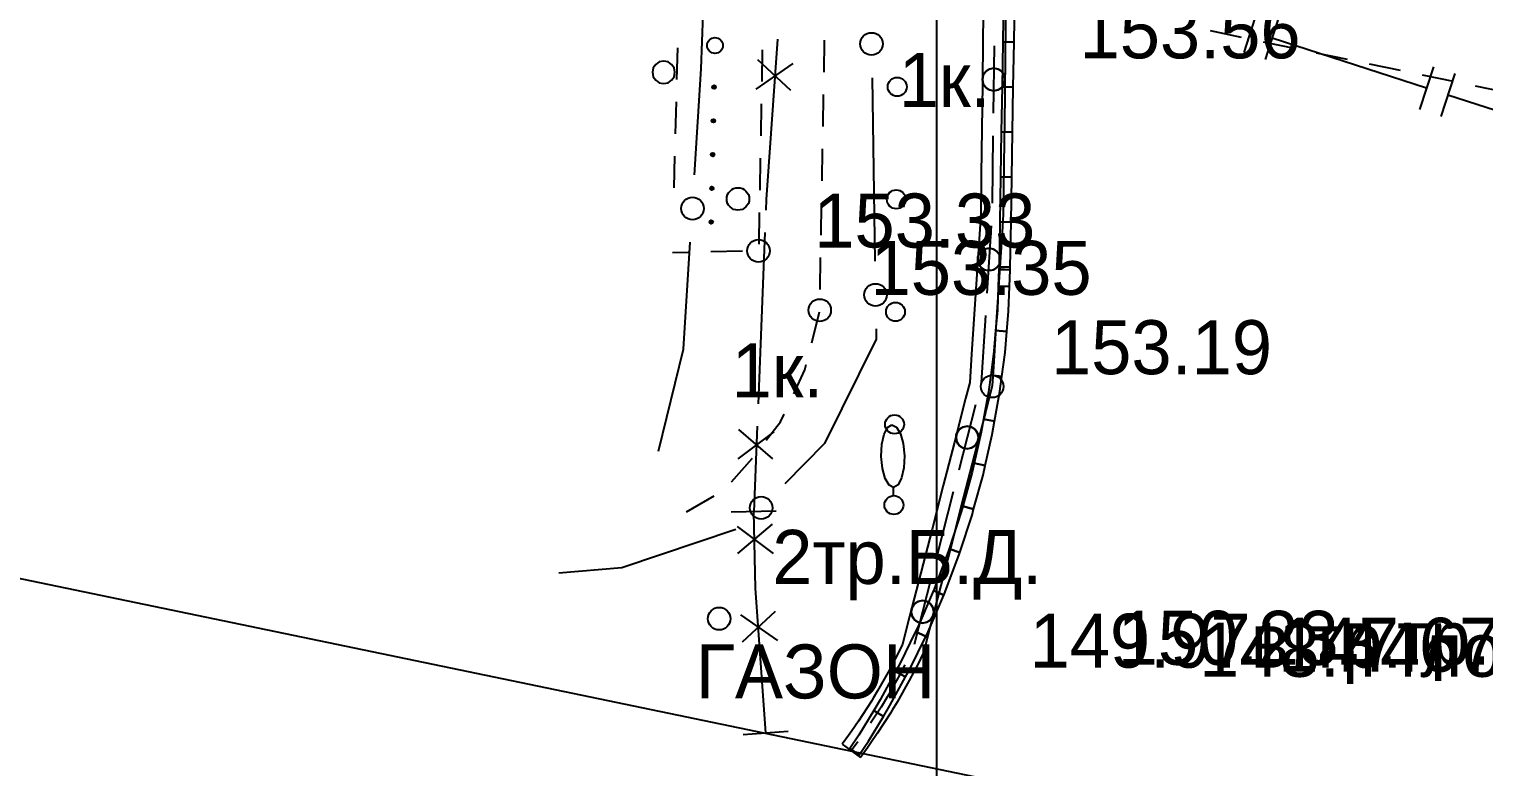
# Model space of a CAD drawing. Header units: metres. Extents: x -2743 to 126, y 13412 to 13916.
# Drawn here: x -2094.31 to -2062, y 13678.97 to 13695.36 of the extents above; entities that cross this region are included whole.
import ezdxf

# ---------------------------------------------------------------- set-up
doc = ezdxf.new("R2010")
doc.units = ezdxf.units.M
for name, color, linetype in [('output[1-12]_3_ДЖКХ-24_03233kl$0$Красные линии', 7, 'Continuous'), ('output[1-12]_3_ДЖКХ-24_03233tp$0$Горизонтали', 7, 'Continuous'), ('output[1-12]_3_ДЖКХ-24_03233tp$0$Граница площадки', 7, 'Continuous'), ('output[1-12]_3_ДЖКХ-24_03233tp$0$Граница улицы', 7, 'Continuous'), ('output[1-12]_3_ДЖКХ-24_03233tp$0$Леса и газоны', 7, 'Continuous'), ('output[1-12]_3_ДЖКХ-24_03233tp$0$Ограды', 7, 'Continuous'), ('output[1-12]_3_ДЖКХ-24_03233tp$0$Отдельно стоящее дерево', 7, 'Continuous'), ('output[1-12]_3_ДЖКХ-24_03233tp$0$Полоса деревьев', 7, 'Continuous'), ('output[1-12]_3_ДЖКХ-24_03233up$0$Газопровод', 7, 'Continuous'), ('output[1-12]_3_ДЖКХ-24_03233up$0$Кабели', 7, 'Continuous'), ('output[1-12]_3_ДЖКХ-24_03233up$0$Кабель электрический', 7, 'Continuous'), ('output[1-12]_3_ДЖКХ-24_03233up$0$Канализация самотёчная', 7, 'Continuous'), ('output[1-12]_brd$0$Граница заказа', 7, 'Continuous'), ('output[23]_brd$0$Рамки', 7, 'Continuous')]:
    doc.layers.add(name, color=color, linetype=linetype)

msp = doc.modelspace()

# ---------------------------------------------------------------- linework, layer by layer
at = {"layer": 'output[1-12]_3_ДЖКХ-24_03233kl$0$Красные линии'}
for points in [[(-2072.438, 13695.073), (-2072.421, 13696.073), (-2072.671, 13696.077), (-2072.688, 13695.077), (-2072.438, 13695.073)], [(-2072.455, 13694.073), (-2072.438, 13695.073), (-2072.688, 13695.077), (-2072.705, 13694.078), (-2072.455, 13694.073)], [(-2072.472, 13693.073), (-2072.455, 13694.073), (-2072.705, 13694.078), (-2072.722, 13693.078), (-2072.472, 13693.073)], [(-2072.488, 13692.074), (-2072.472, 13693.073), (-2072.722, 13693.078), (-2072.738, 13692.078), (-2072.488, 13692.074)], [(-2072.505, 13691.074), (-2072.488, 13692.074), (-2072.738, 13692.078), (-2072.755, 13691.078), (-2072.505, 13691.074)], [(-2072.522, 13690.074), (-2072.505, 13691.074), (-2072.755, 13691.078), (-2072.772, 13690.078), (-2072.522, 13690.074)], [(-2072.773, 13690.024), (-2072.788, 13689.652), (-2072.538, 13689.642), (-2072.523, 13690.015), (-2072.773, 13690.024)], [(-2072.523, 13690.017), (-2072.522, 13690.074), (-2072.772, 13690.078), (-2072.773, 13690.022), (-2072.523, 13690.017)], [(-2072.809, 13689.111), (-2072.848, 13688.66), (-2072.599, 13688.639), (-2072.559, 13689.095), (-2072.538, 13689.642), (-2072.788, 13689.652), (-2072.809, 13689.111)], [(-2072.887, 13688.202), (-2072.957, 13687.672), (-2072.709, 13687.639), (-2072.638, 13688.175), (-2072.599, 13688.639), (-2072.848, 13688.66), (-2072.887, 13688.202)], [(-2073.006, 13687.298), (-2073.115, 13686.691), (-2072.869, 13686.647), (-2072.759, 13687.26), (-2072.709, 13687.639), (-2072.957, 13687.672), (-2073.006, 13687.298)], [(-2073.167, 13686.401), (-2073.322, 13685.718), (-2073.078, 13685.663), (-2072.922, 13686.351), (-2072.869, 13686.647), (-2073.115, 13686.691), (-2073.167, 13686.401)], [(-2073.369, 13685.512), (-2073.577, 13684.758), (-2073.336, 13684.691), (-2073.127, 13685.451), (-2073.078, 13685.663), (-2073.322, 13685.718), (-2073.369, 13685.512)], [(-2073.611, 13684.633), (-2073.879, 13683.81), (-2073.642, 13683.733), (-2073.372, 13684.561), (-2073.336, 13684.691), (-2073.577, 13684.758), (-2073.611, 13684.633)], [(-2074.216, 13682.913), (-2074.227, 13682.885), (-2073.998, 13682.786), (-2073.984, 13682.819), (-2073.658, 13683.683), (-2073.642, 13683.733), (-2073.879, 13683.81), (-2073.894, 13683.766), (-2074.216, 13682.913)], [(-2074.576, 13682.075), (-2074.626, 13681.974), (-2074.401, 13681.865), (-2074.349, 13681.971), (-2073.998, 13682.786), (-2074.227, 13682.885), (-2074.576, 13682.075)], [(-2074.975, 13681.256), (-2075.068, 13681.084), (-2074.849, 13680.965), (-2074.753, 13681.141), (-2074.401, 13681.865), (-2074.626, 13681.974), (-2074.975, 13681.256)], [(-2075.411, 13680.455), (-2075.555, 13680.217), (-2075.341, 13680.088), (-2075.194, 13680.33), (-2074.849, 13680.965), (-2075.068, 13681.084), (-2075.411, 13680.455)], [(-2075.883, 13679.675), (-2076.083, 13679.376), (-2075.876, 13679.237), (-2075.672, 13679.54), (-2075.341, 13680.088), (-2075.555, 13680.217), (-2075.883, 13679.675)]]:
    msp.add_lwpolyline(points, close=True, dxfattribs=at)
at = {"layer": 'output[1-12]_3_ДЖКХ-24_03233tp$0$Горизонтали'}
for centre in [(-2078.112, 13690.435), (-2076.754, 13689.113), (-2072.923, 13687.421)]:
    msp.add_circle(centre, 0.25, dxfattribs=at)
at = {"layer": 'output[1-12]_3_ДЖКХ-24_03233tp$0$Граница площадки'}
for points in [[(-2079.924, 13694.24), (-2079.905, 13694.945)], [(-2079.956, 13693.036), (-2079.937, 13693.741)], [(-2079.988, 13691.831), (-2079.969, 13692.536)]]:
    msp.add_lwpolyline(points, dxfattribs=at)
at = {"layer": 'output[1-12]_3_ДЖКХ-24_03233tp$0$Граница улицы'}
for points in [[(-2076.658, 13694.407), (-2076.646, 13695.114)], [(-2068.085, 13695.326), (-2067.397, 13695.183)], [(-2078.029, 13694.903), (-2078.043, 13694.197)], [(-2066.907, 13695.081), (-2066.22, 13694.938)], [(-2065.73, 13694.836), (-2065.042, 13694.693)], [(-2064.553, 13694.591), (-2063.865, 13694.448)], [(-2063.375, 13694.346), (-2062.688, 13694.203)], [(-2076.68, 13693.2), (-2076.667, 13693.907)], [(-2062.198, 13694.101), (-2061.51, 13693.958)], [(-2078.052, 13693.697), (-2078.065, 13692.991)], [(-2076.702, 13691.992), (-2076.689, 13692.7)], [(-2078.074, 13692.491), (-2078.087, 13691.785)], [(-2078.096, 13691.285), (-2078.109, 13690.579)], [(-2076.724, 13690.785), (-2076.711, 13691.493)], [(-2079.674, 13690.397), (-2080.027, 13690.388)], [(-2078.468, 13690.426), (-2079.174, 13690.409)], [(-2076.746, 13689.578), (-2076.733, 13690.285)], [(-2076.932, 13688.392), (-2076.762, 13689.079)], [(-2077.332, 13687.259), (-2077.081, 13687.789), (-2077.052, 13687.907)], [(-2077.943, 13686.225), (-2077.628, 13686.635), (-2077.546, 13686.808)], [(-2078.716, 13685.299), (-2078.257, 13685.817), (-2078.248, 13685.829)], [(-2079.712, 13684.634), (-2079.1, 13684.989)]]:
    msp.add_lwpolyline(points, dxfattribs=at)
at = {"layer": 'output[1-12]_3_ДЖКХ-24_03233tp$0$Леса и газоны'}
msp.add_circle((-2078.569, 13691.586), 0.25, dxfattribs=at)
at = {"layer": 'output[1-12]_3_ДЖКХ-24_03233tp$0$Ограды'}
for points in [[(-2073.115, 13696.133), (-2073.129, 13695.133)], [(-2072.619, 13695.847), (-2072.632, 13694.847)], [(-2073.129, 13695.133), (-2073.142, 13694.133)], [(-2072.88, 13694.99), (-2072.9, 13693.49)], [(-2072.632, 13694.847), (-2072.645, 13693.847)], [(-2073.142, 13694.133), (-2073.155, 13693.134)], [(-2072.645, 13693.847), (-2072.658, 13692.847)], [(-2073.155, 13693.134), (-2073.168, 13692.134)], [(-2072.907, 13692.99), (-2072.926, 13691.491)], [(-2072.658, 13692.847), (-2072.672, 13691.847)], [(-2073.168, 13692.134), (-2073.179, 13691.258), (-2073.187, 13691.134)], [(-2072.672, 13691.847), (-2072.68, 13691.239), (-2072.705, 13690.848)], [(-2073.187, 13691.134), (-2073.252, 13690.136)], [(-2072.946, 13690.991), (-2073.043, 13689.494)], [(-2072.705, 13690.848), (-2072.769, 13689.85)], [(-2073.252, 13690.136), (-2073.316, 13689.138)], [(-2072.769, 13689.85), (-2072.833, 13688.852)], [(-2073.316, 13689.138), (-2073.38, 13688.14)], [(-2073.075, 13688.995), (-2073.171, 13687.498)], [(-2072.833, 13688.852), (-2072.898, 13687.854)], [(-2073.38, 13688.14), (-2073.421, 13687.51), (-2073.513, 13687.153)], [(-2072.898, 13687.854), (-2072.925, 13687.431), (-2073.068, 13686.873)], [(-2073.513, 13687.153), (-2073.762, 13686.185)], [(-2073.291, 13687.013), (-2073.664, 13685.56)], [(-2073.068, 13686.873), (-2073.317, 13685.905)], [(-2073.762, 13686.185), (-2074.011, 13685.216)], [(-2073.317, 13685.905), (-2073.566, 13684.936)], [(-2074.011, 13685.216), (-2074.26, 13684.248)], [(-2073.788, 13685.076), (-2074.162, 13683.623)], [(-2073.566, 13684.936), (-2073.815, 13683.968)], [(-2074.26, 13684.248), (-2074.509, 13683.279)], [(-2073.815, 13683.968), (-2074.064, 13682.999)], [(-2074.509, 13683.279), (-2074.758, 13682.311)], [(-2074.286, 13683.139), (-2074.66, 13681.686)], [(-2074.064, 13682.999), (-2074.313, 13682.031)], [(-2074.758, 13682.311), (-2074.916, 13681.694), (-2075.039, 13681.436), (-2075.075, 13681.367)], [(-2074.313, 13682.031), (-2074.444, 13681.522), (-2074.592, 13681.212), (-2074.653, 13681.096)], [(-2074.864, 13681.232), (-2074.985, 13681.002), (-2075.252, 13680.529), (-2075.392, 13680.297), (-2075.623, 13679.939)], [(-2075.075, 13681.367), (-2075.204, 13681.122), (-2075.468, 13680.655), (-2075.564, 13680.495)], [(-2074.653, 13681.096), (-2074.765, 13680.883), (-2075.037, 13680.402), (-2075.144, 13680.225)], [(-2075.564, 13680.495), (-2075.605, 13680.429), (-2075.892, 13679.982), (-2076.04, 13679.767), (-2076.116, 13679.662)], [(-2075.144, 13680.225), (-2075.18, 13680.164), (-2075.476, 13679.705), (-2075.632, 13679.478), (-2075.695, 13679.391)], [(-2076.116, 13679.662), (-2076.256, 13679.468)], [(-2076.256, 13679.468), (-2075.852, 13679.175)], [(-2075.906, 13679.526), (-2076.054, 13679.322)], [(-2075.695, 13679.391), (-2075.852, 13679.175)]]:
    msp.add_lwpolyline(points, dxfattribs=at)
for points in [[(-2079.97, 13694.4), (-2079.989, 13694.497), (-2080.043, 13694.576), (-2080.122, 13694.63), (-2080.22, 13694.65), (-2080.317, 13694.63), (-2080.396, 13694.576), (-2080.45, 13694.497), (-2080.47, 13694.4), (-2080.45, 13694.302), (-2080.396, 13694.223), (-2080.317, 13694.169), (-2080.22, 13694.15), (-2080.122, 13694.169), (-2080.043, 13694.223), (-2079.989, 13694.302), (-2079.97, 13694.4)], [(-2072.64, 13694.24), (-2072.66, 13694.338), (-2072.713, 13694.417), (-2072.793, 13694.471), (-2072.89, 13694.49), (-2072.988, 13694.471), (-2073.067, 13694.417), (-2073.121, 13694.338), (-2073.14, 13694.24), (-2073.121, 13694.143), (-2073.067, 13694.063), (-2072.988, 13694.01), (-2072.89, 13693.99), (-2072.793, 13694.01), (-2072.713, 13694.063), (-2072.66, 13694.143), (-2072.64, 13694.24)], [(-2072.744, 13690.243), (-2072.764, 13690.34), (-2072.818, 13690.419), (-2072.897, 13690.473), (-2072.994, 13690.493), (-2073.092, 13690.473), (-2073.171, 13690.419), (-2073.225, 13690.34), (-2073.244, 13690.243), (-2073.225, 13690.145), (-2073.171, 13690.066), (-2073.092, 13690.012), (-2072.994, 13689.993), (-2072.897, 13690.012), (-2072.818, 13690.066), (-2072.764, 13690.145), (-2072.744, 13690.243)], [(-2073.227, 13686.287), (-2073.247, 13686.384), (-2073.3, 13686.464), (-2073.38, 13686.517), (-2073.477, 13686.537), (-2073.575, 13686.517), (-2073.654, 13686.464), (-2073.708, 13686.384), (-2073.727, 13686.287), (-2073.708, 13686.19), (-2073.654, 13686.11), (-2073.575, 13686.056), (-2073.477, 13686.037), (-2073.38, 13686.056), (-2073.3, 13686.11), (-2073.247, 13686.19), (-2073.227, 13686.287)], [(-2074.223, 13682.413), (-2074.243, 13682.51), (-2074.296, 13682.59), (-2074.376, 13682.643), (-2074.473, 13682.663), (-2074.57, 13682.643), (-2074.65, 13682.59), (-2074.703, 13682.51), (-2074.723, 13682.413), (-2074.703, 13682.315), (-2074.65, 13682.236), (-2074.57, 13682.182), (-2074.473, 13682.163), (-2074.376, 13682.182), (-2074.296, 13682.236), (-2074.243, 13682.315), (-2074.223, 13682.413)]]:
    msp.add_lwpolyline(points, close=True, dxfattribs=at)
for centre in [(-2072.89, 13694.24), (-2072.89, 13694.24), (-2072.994, 13690.243), (-2072.994, 13690.243), (-2073.477, 13686.287), (-2073.477, 13686.287), (-2074.473, 13682.413), (-2074.473, 13682.413)]:
    msp.add_circle(centre, 0.25, dxfattribs=at)
at = {"layer": 'output[1-12]_3_ДЖКХ-24_03233tp$0$Отдельно стоящее дерево'}
msp.add_circle((-2078.987, 13682.26), 0.25, dxfattribs=at)
at = {"layer": 'output[1-12]_3_ДЖКХ-24_03233tp$0$Полоса деревьев'}
for points in [[(-2079.139, 13694.064), (-2079.139, 13694.073)], [(-2079.134, 13694.054), (-2079.133, 13694.092)], [(-2079.129, 13694.046), (-2079.128, 13694.1)], [(-2079.124, 13694.042), (-2079.123, 13694.104)], [(-2079.119, 13694.038), (-2079.118, 13694.108)], [(-2079.114, 13694.036), (-2079.113, 13694.11)], [(-2079.109, 13694.034), (-2079.108, 13694.11)], [(-2079.104, 13694.033), (-2079.103, 13694.111)], [(-2079.099, 13694.032), (-2079.098, 13694.112)], [(-2079.094, 13694.033), (-2079.093, 13694.111)], [(-2079.089, 13694.034), (-2079.088, 13694.109)], [(-2079.084, 13694.036), (-2079.083, 13694.108)], [(-2079.079, 13694.039), (-2079.078, 13694.105)], [(-2079.074, 13694.043), (-2079.073, 13694.101)], [(-2079.069, 13694.047), (-2079.068, 13694.097)], [(-2079.064, 13694.057), (-2079.063, 13694.087)], [(-2079.154, 13693.314), (-2079.154, 13693.323)], [(-2079.15, 13693.304), (-2079.149, 13693.342)], [(-2079.145, 13693.296), (-2079.144, 13693.35)], [(-2079.14, 13693.292), (-2079.139, 13693.354)], [(-2079.135, 13693.288), (-2079.134, 13693.358)], [(-2079.13, 13693.286), (-2079.128, 13693.36)], [(-2079.125, 13693.285), (-2079.123, 13693.361)], [(-2079.12, 13693.284), (-2079.118, 13693.362)], [(-2079.115, 13693.282), (-2079.113, 13693.362)], [(-2079.11, 13693.283), (-2079.108, 13693.361)], [(-2079.105, 13693.284), (-2079.103, 13693.359)], [(-2079.1, 13693.286), (-2079.098, 13693.358)], [(-2079.095, 13693.289), (-2079.094, 13693.355)], [(-2079.09, 13693.293), (-2079.089, 13693.351)], [(-2079.085, 13693.297), (-2079.084, 13693.347)], [(-2079.08, 13693.307), (-2079.079, 13693.337)], [(-2079.17, 13692.564), (-2079.17, 13692.573)], [(-2079.165, 13692.554), (-2079.164, 13692.592)], [(-2079.16, 13692.546), (-2079.159, 13692.6)], [(-2079.156, 13692.542), (-2079.154, 13692.604)], [(-2079.151, 13692.538), (-2079.149, 13692.608)], [(-2079.146, 13692.536), (-2079.144, 13692.61)], [(-2079.141, 13692.535), (-2079.139, 13692.611)], [(-2079.136, 13692.534), (-2079.134, 13692.612)], [(-2079.131, 13692.533), (-2079.129, 13692.613)], [(-2079.126, 13692.533), (-2079.124, 13692.611)], [(-2079.121, 13692.534), (-2079.119, 13692.609)], [(-2079.116, 13692.536), (-2079.114, 13692.608)], [(-2079.111, 13692.539), (-2079.109, 13692.605)], [(-2079.105, 13692.543), (-2079.104, 13692.601)], [(-2079.1, 13692.547), (-2079.099, 13692.597)], [(-2079.095, 13692.557), (-2079.095, 13692.587)], [(-2079.186, 13691.815), (-2079.186, 13691.824)], [(-2079.181, 13691.804), (-2079.18, 13691.842)], [(-2079.176, 13691.796), (-2079.175, 13691.85)], [(-2079.171, 13691.792), (-2079.17, 13691.854)], [(-2079.166, 13691.788), (-2079.165, 13691.858)], [(-2079.161, 13691.786), (-2079.16, 13691.86)], [(-2079.156, 13691.785), (-2079.155, 13691.861)], [(-2079.151, 13691.784), (-2079.15, 13691.862)], [(-2079.146, 13691.783), (-2079.145, 13691.863)], [(-2079.141, 13691.784), (-2079.14, 13691.862)], [(-2079.136, 13691.785), (-2079.135, 13691.86)], [(-2079.131, 13691.786), (-2079.13, 13691.858)], [(-2079.126, 13691.789), (-2079.125, 13691.855)], [(-2079.121, 13691.793), (-2079.12, 13691.851)], [(-2079.116, 13691.797), (-2079.115, 13691.847)], [(-2079.111, 13691.807), (-2079.11, 13691.837)], [(-2079.201, 13691.065), (-2079.201, 13691.074)], [(-2079.197, 13691.055), (-2079.196, 13691.093)], [(-2079.192, 13691.047), (-2079.191, 13691.101)], [(-2079.187, 13691.042), (-2079.186, 13691.104)], [(-2079.182, 13691.038), (-2079.18, 13691.108)], [(-2079.177, 13691.036), (-2079.175, 13691.11)], [(-2079.172, 13691.035), (-2079.17, 13691.111)], [(-2079.167, 13691.034), (-2079.165, 13691.112)], [(-2079.162, 13691.033), (-2079.16, 13691.113)], [(-2079.157, 13691.034), (-2079.155, 13691.112)], [(-2079.152, 13691.035), (-2079.15, 13691.11)], [(-2079.147, 13691.037), (-2079.145, 13691.109)], [(-2079.142, 13691.039), (-2079.14, 13691.105)], [(-2079.137, 13691.043), (-2079.136, 13691.101)], [(-2079.132, 13691.047), (-2079.131, 13691.097)], [(-2079.126, 13691.057), (-2079.126, 13691.087)], [(-2075.15, 13686.568), (-2075.048, 13686.516), (-2074.963, 13686.369), (-2074.902, 13686.15), (-2074.874, 13685.88), (-2074.887, 13685.609), (-2074.937, 13685.386), (-2075.014, 13685.235), (-2075.113, 13685.178), (-2075.215, 13685.23), (-2075.3, 13685.377), (-2075.361, 13685.596), (-2075.389, 13685.866), (-2075.376, 13686.137), (-2075.326, 13686.36), (-2075.249, 13686.511), (-2075.15, 13686.568)], [(-2075.113, 13684.995), (-2075.113, 13685.178)]]:
    msp.add_lwpolyline(points, dxfattribs=at)
for centre, radius in [((-2079.08, 13694.997), 0.175), ((-2075.033, 13694.078), 0.21), ((-2079.1, 13694.072), 0.04), ((-2079.115, 13693.322), 0.04), ((-2079.131, 13692.573), 0.04), ((-2079.147, 13691.823), 0.04), ((-2075.053, 13691.578), 0.21), ((-2079.162, 13691.073), 0.04), ((-2075.072, 13689.078), 0.21), ((-2075.092, 13686.578), 0.21), ((-2075.106, 13684.785), 0.21)]:
    msp.add_circle(centre, radius, dxfattribs=at)
at = {"layer": 'output[1-12]_3_ДЖКХ-24_03233up$0$Газопровод'}
for points in [[(-2067.03, 13695.789), (-2067.338, 13694.838)], [(-2066.555, 13695.635), (-2066.863, 13694.684)], [(-2063.28, 13694.05), (-2066.709, 13695.16)], [(-2063.126, 13694.525), (-2063.434, 13693.574)], [(-2062.65, 13694.371), (-2062.958, 13693.42)], [(-2059.375, 13692.786), (-2062.804, 13693.896)]]:
    msp.add_lwpolyline(points, dxfattribs=at)
at = {"layer": 'output[1-12]_3_ДЖКХ-24_03233up$0$Кабели'}
for points in [[(-2079.384, 13694.475), (-2079.298, 13696.914)], [(-2079.534, 13692.122), (-2079.384, 13694.475)], [(-2075.592, 13694.281), (-2075.527, 13690.204)], [(-2080.337, 13685.981), (-2079.78, 13688.25), (-2079.629, 13690.625)], [(-2075.504, 13688.704), (-2075.5, 13688.47), (-2076.65, 13686.15), (-2077.529, 13685.256)], [(-2078.617, 13684.244), (-2081.15, 13683.39), (-2082.549, 13683.268)]]:
    msp.add_lwpolyline(points, dxfattribs=at)
for centre in [(-2075.604, 13695.031), (-2079.581, 13691.373), (-2075.516, 13689.454), (-2078.055, 13684.722)]:
    msp.add_circle(centre, 0.25, dxfattribs=at)
at = {"layer": 'output[1-12]_3_ДЖКХ-24_03233up$0$Кабель электрический'}
for points in [[(-2077.688, 13695.137), (-2077.941, 13691.572), (-2077.95, 13691.34)], [(-2077.352, 13694.597), (-2078.173, 13694.025)], [(-2077.392, 13693.998), (-2078.129, 13694.674)], [(-2077.97, 13690.84), (-2078.122, 13687.037)], [(-2077.773, 13686.411), (-2078.576, 13685.815)], [(-2077.795, 13685.812), (-2078.552, 13686.464)], [(-2078.142, 13686.538), (-2078.218, 13684.636)], [(-2077.718, 13684.648), (-2078.718, 13684.625)], [(-2077.953, 13679.716), (-2078.179, 13682.941), (-2078.218, 13684.636)], [(-2078.587, 13684.311), (-2077.79, 13683.707)], [(-2078.571, 13683.711), (-2077.806, 13684.357)], [(-2078.514, 13682.343), (-2077.69, 13681.777)], [(-2078.47, 13681.745), (-2077.737, 13682.425)], [(-2077.455, 13679.75), (-2078.452, 13679.681)]]:
    msp.add_lwpolyline(points, dxfattribs=at)
at = {"layer": 'output[1-12]_brd$0$Граница заказа'}
msp.add_lwpolyline([(-2346.581, 13797.271), (-2166.599, 13756.435), (-2146.461, 13744.448), (-2137.057, 13735.438), (-2116.083, 13730.556), (-2106.947, 13730.964), (-2106.947, 13685.73), (-2024.861, 13668.702), (-2016.466, 13689.267), (-1943.717, 13663.309), (-1875.376, 13614.096), (-1826.303, 13588.476), (-1816.168, 13541.725), (-1765.892, 13527.485), (-1735.115, 13529.544), (-1686.146, 13524.756), (-1676.411, 13564.262), (-1525.599, 13535.005), (-1412.062, 13512.979), (-1427.758, 13454.715), (-1407.548, 13450.243), (-1398.752, 13489.999), (-1344.683, 13479.798), (-1272.603, 13462.997)], dxfattribs=at)
at = {"layer": 'output[23]_brd$0$Рамки'}
msp.add_lwpolyline([(-2074.156, 13548.586), (-2074.156, 13798.586), (-1824.156, 13798.586), (-1824.156, 13548.586), (-2074.156, 13548.586)], dxfattribs=at)

# ---------------------------------------------------------------- texts
at = {"layer": 'output[1-12]_3_ДЖКХ-24_03233tp$0$Горизонтали'}
for s, p in [('153.56', (-2070.983, 13694.711)), ('153.33', (-2076.874, 13690.507)), ('153.35', (-2075.624, 13689.455)), ('153.19', (-2071.617, 13687.692))]:
    msp.add_text(s, height=1.2, dxfattribs=at).set_placement(p)
at = {"layer": 'output[1-12]_3_ДЖКХ-24_03233tp$0$Леса и газоны'}
msp.add_text('ГАЗОН', height=1.2, dxfattribs=at).set_placement((-2079.507, 13680.488))
at = {"layer": 'output[1-12]_3_ДЖКХ-24_03233up$0$Газопровод'}
for s, p in [('149.97в.тр.', (-2072.093, 13681.171)), ('150.23в.тр.', (-2070.137, 13681.235))]:
    msp.add_text(s, height=1.2, dxfattribs=at).set_placement(p)
at = {"layer": 'output[1-12]_3_ДЖКХ-24_03233up$0$Кабели'}
for p in [(-2074.999, 13693.633), (-2078.712, 13687.176)]:
    msp.add_text('1к.', height=1.2, dxfattribs=at).set_placement(p)
at = {"layer": 'output[1-12]_3_ДЖКХ-24_03233up$0$Кабель электрический'}
msp.add_text('2тр.Б.Д.', height=1.2, dxfattribs=at).set_placement((-2077.808, 13683.032))
at = {"layer": 'output[1-12]_3_ДЖКХ-24_03233up$0$Канализация самотёчная'}
for s, p in [('148.44лот.', (-2068.327, 13680.969)), ('147.67лот.', (-2066.57, 13681.08))]:
    msp.add_text(s, height=1.2, dxfattribs=at).set_placement(p)

doc.saveas('drawing.dxf')
